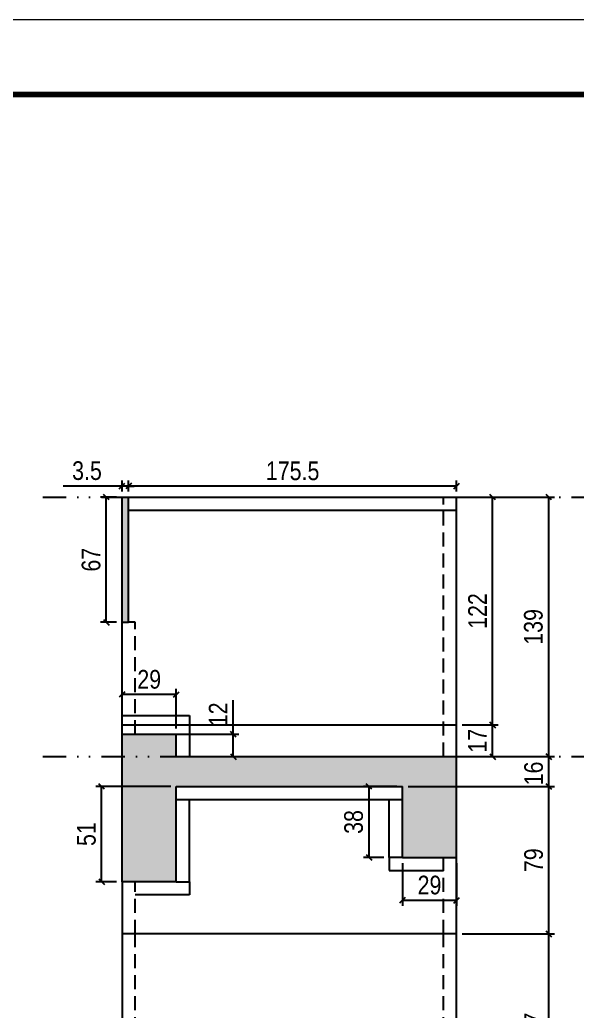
# Model space of a CAD drawing. Extents: x 14400 to 24104, y -21631 to 6985.
# Drawn here: x 14944 to 15242, y 3008 to 3539 of the extents above; entities that cross this region are included whole.
import ezdxf

# ---------------------------------------------------------------- set-up
doc = ezdxf.new("R2010")
doc.units = 0
for name, pattern in [('DASHED', [0.75, 0.5, -0.25]), ('DIVIDE2', [0.625, 0.25, -0.125, 0, -0.125, 0, -0.125]), ('HIDDEN', [0.375, 0.25, -0.125])]:
    doc.linetypes.add(name, pattern=pattern)
for name, color, linetype in [('COTA', 241, 'Continuous'), ('Nível', 160, 'Continuous'), ('Painéis', 200, 'Continuous'), ('SARR_2.2x10', 60, 'Continuous'), ('SARR_2.2x7', 40, 'Continuous')]:
    doc.layers.add(name, color=color, linetype=linetype)
doc.layers.add('Folhas', color=255, linetype='Continuous', lineweight=9)
doc.layers.add('SARRAFO DE PRESSAO', color=251, linetype='DASHED', lineweight=9)
doc.styles.add('COTA TECNICA', font='techl___.ttf', dxfattribs={"height": 10})
doc.dimstyles.new('PAINEL', dxfattribs={"dimtxt": 10, "dimasz": 3, "dimexe": 3, "dimexo": 3, "dimgap": 3, "dimtad": 1, "dimdec": 1, "dimzin": 12, "dimdsep": 46, "dimtxsty": 'COTA TECNICA', "dimblk1": 'OBLIQUE', "dimblk2": 'OBLIQUE', "dimsah": 1, "dimcen": 0.9, "dimclrd": 4, "dimclre": 4, "dimclrt": 240, "dimadec": 1, "dimazin": 3, "dimtfac": 1, "dimtdec": 1, "dimtmove": 0, "dimatfit": 3, "dimfxl": 1, "dimtolj": 1, "dimtzin": 12, "dimarcsym": 0})

# ---------------------------------------------------------------- blocks, each defined once
blk = doc.blocks.new('9999999999')
at = {"layer": 'Folhas'}
blk.add_lwpolyline([(98138.98, 34190.21), (99623.98, 34190.21), (99623.98, 35240.21), (98138.98, 35240.21)], close=True, dxfattribs=at)
at = {"layer": 'Folhas', "color": 30, "const_width": 3}
blk.add_lwpolyline([(98213.98, 34230.21), (99583.98, 34230.21), (99583.98, 35200.21), (98213.98, 35200.21)], close=True, dxfattribs=at)
blk = doc.blocks.new('_Oblique')
at = {"color": 0, "linetype": 'ByBlock', "lineweight": -2}
blk.add_line((-0.5, -0.5), (0.5, 0.5), dxfattribs=at)
blk = doc.blocks.new('*D898')
at = {"layer": 'COTA', "color": 4, "lineweight": -2, "transparency": 16777216}
for p, q in [((15180.25, 3049.29), (15229.62, 3049.29)), ((15226.62, 2952.29), (15226.62, 3049.29)), ((15180.25, 2952.29), (15229.62, 2952.29))]:
    blk.add_line(p, q, dxfattribs=at)
at = {"layer": 'Defpoints', "color": 0, "transparency": 16777216}
for p in [(15177.25, 3049.29), (15226.62, 3049.29), (15177.25, 2952.29)]:
    blk.add_point(p, dxfattribs=at)
at = {"layer": 'COTA', "color": 4, "lineweight": -2, "transparency": 16777216, "xscale": 3, "yscale": 3, "zscale": 3}
for p, rotation in [((15226.62, 3049.29), 90), ((15226.62, 2952.29), 270)]:
    blk.add_blockref('_Oblique', p, dxfattribs=dict(at, rotation=rotation))
at = {"layer": 'COTA', "color": 240, "transparency": 16777216, "insert": (15218.51, 3000.79), "char_height": 10, "attachment_point": 5, "rotation": 90, "style": 'COTA TECNICA'}
blk.add_mtext('\\A1;97', dxfattribs=at)
blk = doc.blocks.new('*D899')
at = {"layer": 'COTA', "color": 4, "lineweight": -2, "transparency": 16777216}
for p, q in [((15151.25, 3128.29), (15229.62, 3128.29)), ((15226.62, 3049.29), (15226.62, 3128.29)), ((15180.25, 3049.29), (15229.62, 3049.29))]:
    blk.add_line(p, q, dxfattribs=at)
at = {"layer": 'Defpoints', "color": 0, "transparency": 16777216}
for p in [(15148.25, 3128.29), (15226.62, 3128.29), (15177.25, 3049.29)]:
    blk.add_point(p, dxfattribs=at)
at = {"layer": 'COTA', "color": 4, "lineweight": -2, "transparency": 16777216, "xscale": 3, "yscale": 3, "zscale": 3}
for p, rotation in [((15226.62, 3128.29), 90), ((15226.62, 3049.29), 270)]:
    blk.add_blockref('_Oblique', p, dxfattribs=dict(at, rotation=rotation))
at = {"layer": 'COTA', "color": 240, "transparency": 16777216, "insert": (15218.51, 3088.79), "char_height": 10, "attachment_point": 5, "rotation": 90, "style": 'COTA TECNICA'}
blk.add_mtext('\\A1;79', dxfattribs=at)
blk = doc.blocks.new('*D900')
at = {"layer": 'COTA', "color": 4, "lineweight": -2, "transparency": 16777216}
for p, q in [((15024.25, 3128.29), (14984.26, 3128.29)), ((14987.26, 3077.29), (14987.26, 3128.29)), ((14995.25, 3077.29), (14984.26, 3077.29))]:
    blk.add_line(p, q, dxfattribs=at)
at = {"layer": 'Defpoints', "color": 0, "transparency": 16777216}
for p in [(14987.26, 3128.29), (15027.25, 3128.29), (14998.25, 3077.29)]:
    blk.add_point(p, dxfattribs=at)
at = {"layer": 'COTA', "color": 4, "lineweight": -2, "transparency": 16777216, "xscale": 3, "yscale": 3, "zscale": 3}
for p, rotation in [((14987.26, 3128.29), 90), ((14987.26, 3077.29), 270)]:
    blk.add_blockref('_Oblique', p, dxfattribs=dict(at, rotation=rotation))
at = {"layer": 'COTA', "color": 240, "transparency": 16777216, "insert": (14979.16, 3102.79), "char_height": 10, "attachment_point": 5, "rotation": 90, "style": 'COTA TECNICA'}
blk.add_mtext('\\A1;51', dxfattribs=at)
blk = doc.blocks.new('*D901')
at = {"layer": 'COTA', "color": 4, "lineweight": -2, "transparency": 16777216}
for p, q in [((15180.25, 3144.29), (15229.62, 3144.29)), ((15226.62, 3128.29), (15226.62, 3144.29)), ((15151.25, 3128.29), (15229.62, 3128.29))]:
    blk.add_line(p, q, dxfattribs=at)
at = {"layer": 'Defpoints', "color": 0, "transparency": 16777216}
for p in [(15177.25, 3144.29), (15226.62, 3144.29), (15148.25, 3128.29)]:
    blk.add_point(p, dxfattribs=at)
at = {"layer": 'COTA', "color": 4, "lineweight": -2, "transparency": 16777216, "xscale": 3, "yscale": 3, "zscale": 3}
for p, rotation in [((15226.62, 3144.29), 90), ((15226.62, 3128.29), 270)]:
    blk.add_blockref('_Oblique', p, dxfattribs=dict(at, rotation=rotation))
at = {"layer": 'COTA', "color": 240, "transparency": 16777216, "insert": (15218.51, 3135.29), "char_height": 10, "attachment_point": 5, "rotation": 90, "style": 'COTA TECNICA'}
blk.add_mtext('\\A1;16', dxfattribs=at)
blk = doc.blocks.new('*D902')
at = {"layer": 'COTA', "color": 4, "lineweight": -2, "transparency": 16777216}
for p, q in [((15180.25, 3283.29), (15229.62, 3283.29)), ((15226.62, 3144.29), (15226.62, 3283.29)), ((15180.25, 3144.29), (15229.62, 3144.29))]:
    blk.add_line(p, q, dxfattribs=at)
at = {"layer": 'Defpoints', "color": 0, "transparency": 16777216}
for p in [(15177.25, 3283.29), (15226.62, 3283.29), (15177.25, 3144.29)]:
    blk.add_point(p, dxfattribs=at)
at = {"layer": 'COTA', "color": 4, "lineweight": -2, "transparency": 16777216, "xscale": 3, "yscale": 3, "zscale": 3}
for p, rotation in [((15226.62, 3283.29), 90), ((15226.62, 3144.29), 270)]:
    blk.add_blockref('_Oblique', p, dxfattribs=dict(at, rotation=rotation))
at = {"layer": 'COTA', "color": 240, "transparency": 16777216, "insert": (15218.37, 3213.79), "char_height": 10, "attachment_point": 5, "rotation": 90, "style": 'COTA TECNICA'}
blk.add_mtext('\\A1;139', dxfattribs=at)
blk = doc.blocks.new('*D903')
at = {"layer": 'COTA', "color": 4, "lineweight": -2, "transparency": 16777216}
for p, q in [((15145.25, 3128.29), (15127.42, 3128.29)), ((15130.42, 3090.29), (15130.42, 3128.29)), ((15138.25, 3090.29), (15127.42, 3090.29))]:
    blk.add_line(p, q, dxfattribs=at)
at = {"layer": 'Defpoints', "color": 0, "transparency": 16777216}
for p in [(15130.42, 3128.29), (15148.25, 3128.29), (15141.25, 3090.29)]:
    blk.add_point(p, dxfattribs=at)
at = {"layer": 'COTA', "color": 4, "lineweight": -2, "transparency": 16777216, "xscale": 3, "yscale": 3, "zscale": 3}
for p, rotation in [((15130.42, 3128.29), 90), ((15130.42, 3090.29), 270)]:
    blk.add_blockref('_Oblique', p, dxfattribs=dict(at, rotation=rotation))
at = {"layer": 'COTA', "color": 240, "transparency": 16777216, "insert": (15122.18, 3109.29), "char_height": 10, "attachment_point": 5, "rotation": 90, "style": 'COTA TECNICA'}
blk.add_mtext('\\A1;38', dxfattribs=at)
blk = doc.blocks.new('*D904')
at = {"layer": 'COTA', "color": 4, "lineweight": -2, "transparency": 16777216}
for p, q in [((15148.25, 3087.29), (15148.25, 3064.35)), ((15177.25, 3087.29), (15177.25, 3064.35)), ((15148.25, 3067.35), (15177.25, 3067.35))]:
    blk.add_line(p, q, dxfattribs=at)
at = {"layer": 'Defpoints', "color": 0, "transparency": 16777216}
for p in [(15148.25, 3090.29), (15177.25, 3090.29), (15177.25, 3067.35)]:
    blk.add_point(p, dxfattribs=at)
at = {"layer": 'COTA', "color": 4, "lineweight": -2, "transparency": 16777216, "xscale": 3, "yscale": 3, "zscale": 3, "rotation": 180}
blk.add_blockref('_Oblique', (15148.25, 3067.35), dxfattribs=at)
at = {"layer": 'COTA', "color": 4, "lineweight": -2, "transparency": 16777216, "xscale": 3, "yscale": 3, "zscale": 3}
blk.add_blockref('_Oblique', (15177.25, 3067.35), dxfattribs=at)
at = {"layer": 'COTA', "color": 240, "transparency": 16777216, "insert": (15162.75, 3075.44), "char_height": 10, "attachment_point": 5, "style": 'COTA TECNICA'}
blk.add_mtext('\\A1;29', dxfattribs=at)
blk = doc.blocks.new('*D905')
at = {"layer": 'COTA', "color": 4, "lineweight": -2, "transparency": 16777216}
for p, q in [((15001.75, 3286.29), (15001.75, 3292.22)), ((15177.25, 3289.22), (15001.75, 3289.22)), ((15177.25, 3286.29), (15177.25, 3292.22))]:
    blk.add_line(p, q, dxfattribs=at)
at = {"layer": 'Defpoints', "color": 0, "transparency": 16777216}
for p in [(15001.75, 3289.22), (15001.75, 3283.29), (15177.25, 3283.29)]:
    blk.add_point(p, dxfattribs=at)
at = {"layer": 'COTA', "color": 4, "lineweight": -2, "transparency": 16777216, "xscale": 3, "yscale": 3, "zscale": 3, "rotation": 180}
blk.add_blockref('_Oblique', (15001.75, 3289.22), dxfattribs=at)
at = {"layer": 'COTA', "color": 4, "lineweight": -2, "transparency": 16777216, "xscale": 3, "yscale": 3, "zscale": 3}
blk.add_blockref('_Oblique', (15177.25, 3289.22), dxfattribs=at)
at = {"layer": 'COTA', "color": 240, "transparency": 16777216, "insert": (15089.5, 3297.33), "char_height": 10, "attachment_point": 5, "style": 'COTA TECNICA'}
blk.add_mtext('\\A1;175.5', dxfattribs=at)
blk = doc.blocks.new('*D906')
at = {"layer": 'COTA', "color": 4, "lineweight": -2, "transparency": 16777216}
for p, q in [((14998.25, 3289.22), (14966.64, 3289.22)), ((14998.25, 3286.29), (14998.25, 3292.22)), ((15001.75, 3289.22), (14998.25, 3289.22)), ((15001.75, 3286.29), (15001.75, 3292.22)), ((15001.75, 3289.22), (15004.75, 3289.22))]:
    blk.add_line(p, q, dxfattribs=at)
at = {"layer": 'Defpoints', "color": 0, "transparency": 16777216}
for p in [(14998.25, 3289.22), (14998.25, 3283.29), (15001.75, 3283.29)]:
    blk.add_point(p, dxfattribs=at)
at = {"layer": 'COTA', "color": 4, "lineweight": -2, "transparency": 16777216, "xscale": 3, "yscale": 3, "zscale": 3}
blk.add_blockref('_Oblique', (14998.25, 3289.22), dxfattribs=at)
at = {"layer": 'COTA', "color": 4, "lineweight": -2, "transparency": 16777216, "xscale": 3, "yscale": 3, "zscale": 3, "rotation": 180}
blk.add_blockref('_Oblique', (15001.75, 3289.22), dxfattribs=at)
at = {"layer": 'COTA', "color": 240, "transparency": 16777216, "insert": (14979.45, 3297.44), "char_height": 10, "attachment_point": 5, "style": 'COTA TECNICA'}
blk.add_mtext('\\A1;3.5', dxfattribs=at)
blk = doc.blocks.new('*D907')
at = {"layer": 'COTA', "color": 4, "lineweight": -2, "transparency": 16777216}
for p, q in [((15057.71, 3156.29), (15057.71, 3174.6)), ((15030.25, 3156.29), (15060.71, 3156.29)), ((15057.71, 3144.29), (15057.71, 3156.29)), ((15030.25, 3144.29), (15060.71, 3144.29))]:
    blk.add_line(p, q, dxfattribs=at)
at = {"layer": 'Defpoints', "color": 0, "transparency": 16777216}
for p in [(15027.25, 3156.29), (15057.71, 3156.29), (15027.25, 3144.29)]:
    blk.add_point(p, dxfattribs=at)
at = {"layer": 'COTA', "color": 4, "lineweight": -2, "transparency": 16777216, "xscale": 3, "yscale": 3, "zscale": 3}
for p, rotation in [((15057.71, 3156.29), 90), ((15057.71, 3144.29), 270)]:
    blk.add_blockref('_Oblique', p, dxfattribs=dict(at, rotation=rotation))
at = {"layer": 'COTA', "color": 240, "transparency": 16777216, "insert": (15049.65, 3166.94), "char_height": 10, "attachment_point": 5, "rotation": 90, "style": 'COTA TECNICA'}
blk.add_mtext('\\A1;12', dxfattribs=at)
blk = doc.blocks.new('*D915')
at = {"layer": 'COTA', "color": 4, "lineweight": -2, "transparency": 16777216}
for p, q in [((14998.25, 3159.29), (14998.25, 3180.56)), ((15027.25, 3177.56), (14998.25, 3177.56)), ((15027.25, 3159.29), (15027.25, 3180.56))]:
    blk.add_line(p, q, dxfattribs=at)
at = {"layer": 'Defpoints', "color": 0, "transparency": 16777216}
for p in [(14998.25, 3177.56), (14998.25, 3156.29), (15027.25, 3156.29)]:
    blk.add_point(p, dxfattribs=at)
at = {"layer": 'COTA', "color": 4, "lineweight": -2, "transparency": 16777216, "xscale": 3, "yscale": 3, "zscale": 3, "rotation": 180}
blk.add_blockref('_Oblique', (14998.25, 3177.56), dxfattribs=at)
at = {"layer": 'COTA', "color": 4, "lineweight": -2, "transparency": 16777216, "xscale": 3, "yscale": 3, "zscale": 3}
blk.add_blockref('_Oblique', (15027.25, 3177.56), dxfattribs=at)
at = {"layer": 'COTA', "color": 240, "transparency": 16777216, "insert": (15012.75, 3185.65), "char_height": 10, "attachment_point": 5, "style": 'COTA TECNICA'}
blk.add_mtext('\\A1;29', dxfattribs=at)
blk = doc.blocks.new('*D916')
at = {"layer": 'COTA', "color": 4, "lineweight": -2, "transparency": 16777216}
for p, q in [((14995.25, 3283.29), (14986.77, 3283.29)), ((14989.77, 3216.29), (14989.77, 3283.29)), ((14995.25, 3216.29), (14986.77, 3216.29))]:
    blk.add_line(p, q, dxfattribs=at)
at = {"layer": 'Defpoints', "color": 0, "transparency": 16777216}
for p in [(14989.77, 3283.29), (14998.25, 3283.29), (14998.25, 3216.29)]:
    blk.add_point(p, dxfattribs=at)
at = {"layer": 'COTA', "color": 4, "lineweight": -2, "transparency": 16777216, "xscale": 3, "yscale": 3, "zscale": 3}
for p, rotation in [((14989.77, 3283.29), 90), ((14989.77, 3216.29), 270)]:
    blk.add_blockref('_Oblique', p, dxfattribs=dict(at, rotation=rotation))
at = {"layer": 'COTA', "color": 240, "transparency": 16777216, "insert": (14981.67, 3249.79), "char_height": 10, "attachment_point": 5, "rotation": 90, "style": 'COTA TECNICA'}
blk.add_mtext('\\A1;67', dxfattribs=at)
blk = doc.blocks.new('*D917')
at = {"layer": 'COTA', "color": 4, "lineweight": -2, "transparency": 16777216}
for p, q in [((15180.25, 3161.29), (15199.51, 3161.29)), ((15196.51, 3144.29), (15196.51, 3161.29)), ((15180.25, 3144.29), (15199.51, 3144.29))]:
    blk.add_line(p, q, dxfattribs=at)
at = {"layer": 'Defpoints', "color": 0, "transparency": 16777216}
for p in [(15177.25, 3161.29), (15196.51, 3161.29), (15177.25, 3144.29)]:
    blk.add_point(p, dxfattribs=at)
at = {"layer": 'COTA', "color": 4, "lineweight": -2, "transparency": 16777216, "xscale": 3, "yscale": 3, "zscale": 3}
for p, rotation in [((15196.51, 3161.29), 90), ((15196.51, 3144.29), 270)]:
    blk.add_blockref('_Oblique', p, dxfattribs=dict(at, rotation=rotation))
at = {"layer": 'COTA', "color": 240, "transparency": 16777216, "insert": (15188.43, 3152.79), "char_height": 10, "attachment_point": 5, "rotation": 90, "style": 'COTA TECNICA'}
blk.add_mtext('\\A1;17', dxfattribs=at)
blk = doc.blocks.new('*D918')
at = {"layer": 'COTA', "color": 4, "lineweight": -2, "transparency": 16777216}
for p, q in [((15180.25, 3283.29), (15199.51, 3283.29)), ((15196.51, 3161.29), (15196.51, 3283.29)), ((15180.25, 3161.29), (15199.51, 3161.29))]:
    blk.add_line(p, q, dxfattribs=at)
at = {"layer": 'Defpoints', "color": 0, "transparency": 16777216}
for p in [(15177.25, 3283.29), (15196.51, 3283.29), (15177.25, 3161.29)]:
    blk.add_point(p, dxfattribs=at)
at = {"layer": 'COTA', "color": 4, "lineweight": -2, "transparency": 16777216, "xscale": 3, "yscale": 3, "zscale": 3}
for p, rotation in [((15196.51, 3283.29), 90), ((15196.51, 3161.29), 270)]:
    blk.add_blockref('_Oblique', p, dxfattribs=dict(at, rotation=rotation))
at = {"layer": 'COTA', "color": 240, "transparency": 16777216, "insert": (15188.45, 3222.29), "char_height": 10, "attachment_point": 5, "rotation": 90, "style": 'COTA TECNICA'}
blk.add_mtext('\\A1;122', dxfattribs=at)

msp = doc.modelspace()

# ---------------------------------------------------------------- hatches: boundary and pattern name
at = {"layer": 'COTA'}
h = msp.add_hatch(dxfattribs=at)
h.set_pattern_fill('AR-CONC', color=256, scale=0.03)
h.paths.add_polyline_path([(15027.25, 3128.29), (15148.25, 3128.29), (15148.25, 3090.29), (15177.25, 3090.29), (15177.25, 3144.29), (15027.25, 3144.29), (14998.25, 3144.29), (14998.25, 3077.29), (15027.25, 3077.29)])
h.paths.add_polyline_path([(15027.25, 3144.29), (15027.25, 3156.29), (14998.25, 3156.29), (14998.25, 3144.29)])
h.paths.add_polyline_path([(14998.25, 3216.29), (15001.75, 3216.29), (15001.75, 3283.29), (14998.25, 3283.29)])

# ---------------------------------------------------------------- linework, layer by layer
for p, q in [((14998.25, 3283.29), (15001.75, 3283.29)), ((14998.25, 3216.29), (14998.25, 3283.29)), ((15005.25, 3216.29), (15001.75, 3216.29)), ((15034.25, 3166.29), (15034.25, 3156.29)), ((14998.25, 3077.29), (14998.25, 3156.29)), ((15027.25, 3156.29), (15034.25, 3156.29)), ((15034.25, 3156.29), (15034.25, 3156.29)), ((15177.25, 3090.29), (15177.25, 3144.29)), ((15148.25, 3090.29), (15141.25, 3090.29)), ((15141.25, 3090.29), (15141.25, 3083.29)), ((15027.25, 3077.29), (15034.25, 3077.29)), ((15034.25, 3077.29), (15034.25, 3070.29))]:
    msp.add_line(p, q, dxfattribs=at)
at = {"layer": 'Nível', "color": 4, "linetype": 'DIVIDE2', "ltscale": 50}
for p, q in [((14955.78, 3283.29), (15858.47, 3283.29)), ((14955.78, 3144.29), (15858.47, 3144.29))]:
    msp.add_line(p, q, dxfattribs=at)
at = {"layer": 'Painéis'}
for p, q in [((15001.75, 3283.29), (15177.25, 3283.29)), ((15001.75, 3216.29), (15001.75, 3283.29)), ((15177.25, 3144.29), (15177.25, 3283.29)), ((14998.25, 3216.29), (15001.75, 3216.29)), ((14998.25, 3156.29), (14998.25, 3216.29)), ((14998.25, 3161.29), (15177.25, 3161.29)), ((14998.25, 3156.29), (15027.25, 3156.29)), ((15027.25, 3144.29), (15027.25, 3156.29)), ((15027.25, 3144.29), (15177.25, 3144.29)), ((15027.25, 3128.29), (15148.25, 3128.29)), ((15027.25, 3077.29), (15027.25, 3128.29)), ((15148.25, 3090.29), (15148.25, 3128.29)), ((15148.25, 3090.29), (15177.25, 3090.29)), ((15177.25, 2830.29), (15177.25, 3090.29)), ((14998.25, 3077.29), (14998.25, 2830.29)), ((15027.25, 3077.29), (14998.25, 3077.29)), ((15177.25, 3049.29), (14998.25, 3049.29))]:
    msp.add_line(p, q, dxfattribs=at)
at = {"layer": 'SARR_2.2x10'}
msp.add_line((14998.25, 3166.29), (15034.25, 3166.29), dxfattribs=at)
at = {"layer": 'SARR_2.2x7', "linetype": 'HIDDEN', "ltscale": 30}
for p, q in [((15170.25, 3144.29), (15170.25, 3283.29)), ((15005.25, 3156.29), (15005.25, 3216.29)), ((15170.25, 3049.29), (15170.25, 3090.29)), ((15005.25, 3049.29), (15005.25, 3077.29)), ((15005.25, 2952.29), (15005.25, 3049.29)), ((15170.25, 2952.29), (15170.25, 3049.29))]:
    msp.add_line(p, q, dxfattribs=at)
at = {"layer": 'SARR_2.2x7'}
for p, q in [((15001.75, 3276.29), (15177.25, 3276.29)), ((15034.25, 3156.29), (15034.25, 3144.29)), ((15027.25, 3121.29), (15148.25, 3121.29)), ((15034.25, 3077.29), (15034.25, 3121.29)), ((15141.25, 3090.29), (15141.25, 3121.29)), ((15141.25, 3083.29), (15170.25, 3083.29)), ((15034.25, 3070.29), (15005.25, 3070.29))]:
    msp.add_line(p, q, dxfattribs=at)

# ---------------------------------------------------------------- block references
at = {"layer": 'SARRAFO DE PRESSAO', "color": 6, "linetype": 'ByBlock'}
msp.add_blockref('9999999999', (-83725.51, -31701.2), dxfattribs=at)

# ---------------------------------------------------------------- dimensions: what is measured, and where the dimension line sits
at = {"layer": 'COTA'}
for base, p1, p2, picture, middle in [((14998.25, 3289.22), (15001.75, 3283.29), (14998.25, 3283.29), '*D906', (14979.45, 3297.44)), ((15001.75, 3289.22), (15177.25, 3283.29), (15001.75, 3283.29), '*D905', (15089.5, 3297.33)), ((14998.25, 3177.56), (15027.25, 3156.29), (14998.25, 3156.29), '*D915', (15012.75, 3185.65)), ((15177.25, 3067.35), (15148.25, 3090.29), (15177.25, 3090.29), '*D904', (15162.75, 3075.44))]:
    dim = msp.add_linear_dim(base=base, p1=p1, p2=p2, dimstyle='PAINEL', dxfattribs=at)
    dim.commit()
    dim.dimension.update_dxf_attribs({"geometry": picture, "text_midpoint": middle})
for base, p1, p2, picture, middle in [((14989.77, 3283.29), (14998.25, 3216.29), (14998.25, 3283.29), '*D916', (14981.67, 3249.79)), ((15226.62, 3283.29), (15177.25, 3144.29), (15177.25, 3283.29), '*D902', (15218.37, 3213.79)), ((15057.71, 3156.29), (15027.25, 3144.29), (15027.25, 3156.29), '*D907', (15049.65, 3166.94)), ((15196.51, 3161.29), (15177.25, 3144.29), (15177.25, 3161.29), '*D917', (15188.43, 3152.79)), ((14987.26, 3128.29), (14998.25, 3077.29), (15027.25, 3128.29), '*D900', (14979.16, 3102.79)), ((15130.42, 3128.29), (15141.25, 3090.29), (15148.25, 3128.29), '*D903', (15122.18, 3109.29)), ((15226.62, 3049.29), (15177.25, 2952.29), (15177.25, 3049.29), '*D898', (15218.51, 3000.79))]:
    dim = msp.add_linear_dim(base=base, p1=p1, p2=p2, angle=90, dimstyle='PAINEL', dxfattribs=at)
    dim.commit()
    dim.dimension.update_dxf_attribs({"geometry": picture, "text_midpoint": middle})
for base, p1, p2, picture, middle in [((15196.51, 3283.29), (15177.25, 3161.29), (15177.25, 3283.29), '*D918', (15188.45, 3222.29)), ((15226.62, 3128.29), (15177.25, 3049.29), (15148.25, 3128.29), '*D899', (15218.51, 3088.79))]:
    dim = msp.add_linear_dim(base=base, p1=p1, p2=p2, angle=90, dimstyle='PAINEL', override={"dimtmove": 1}, dxfattribs=at)
    dim.commit()
    dim.dimension.update_dxf_attribs({"geometry": picture, "text_midpoint": middle})
dim = msp.add_linear_dim(base=(15226.62, 3144.29), p1=(15148.25, 3128.29), p2=(15177.25, 3144.29), angle=90, dimstyle='PAINEL', dxfattribs=at)
dim.commit()
dim.dimension.update_dxf_attribs({"geometry": '*D901', "text_midpoint": (15226.62, 3135.29), "dimtype": 160})

doc.saveas('drawing.dxf')
